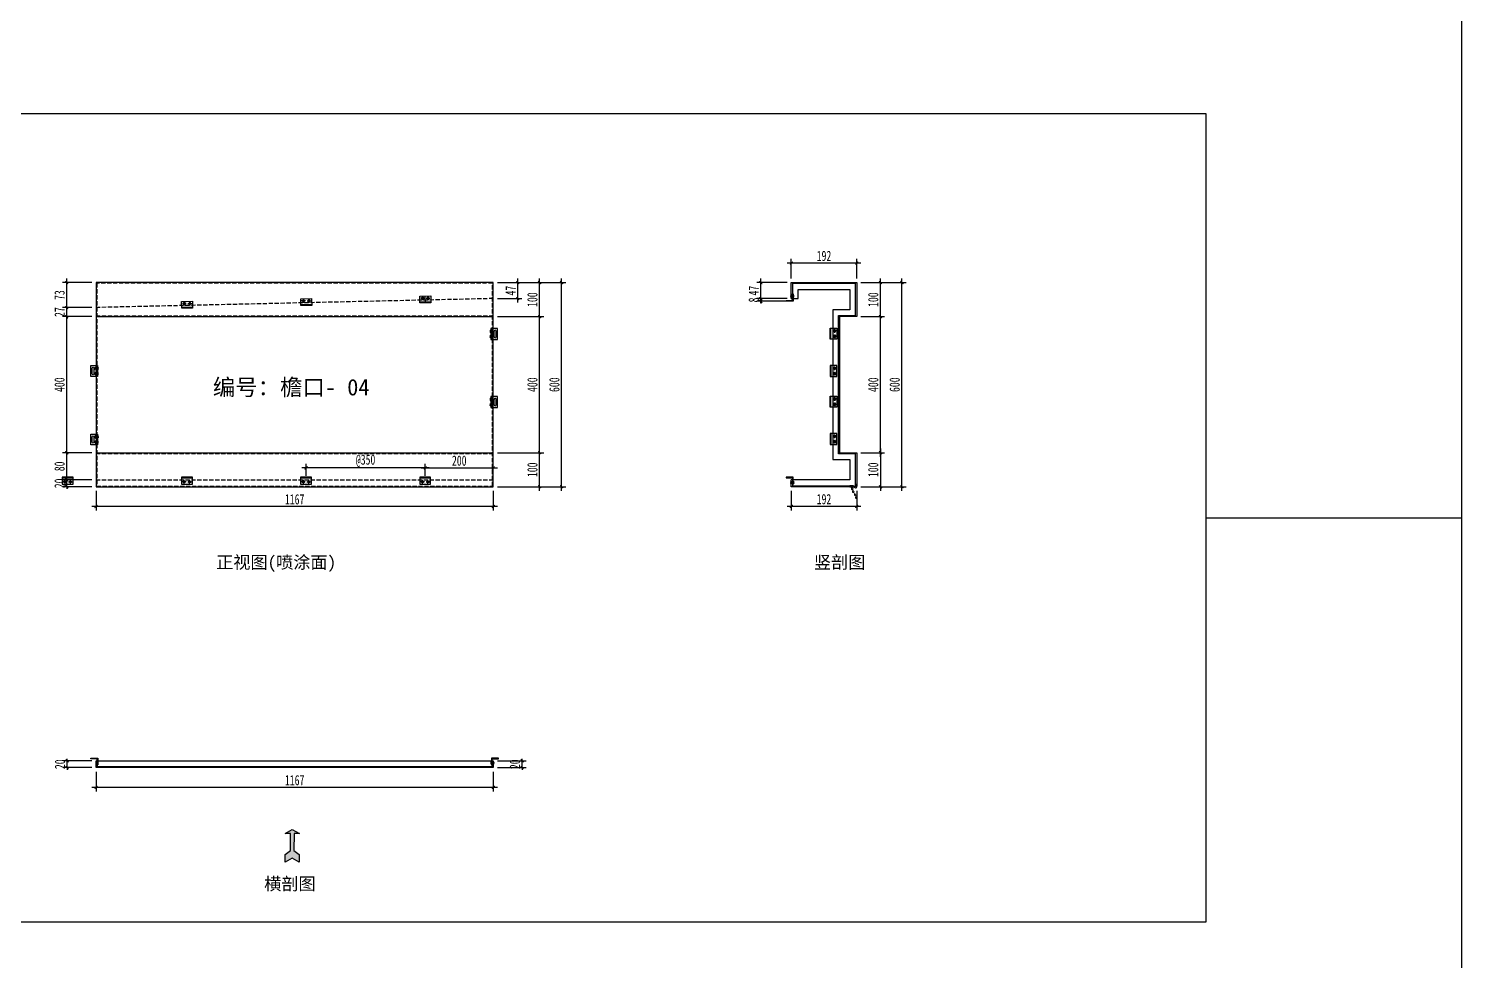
# Model space of a CAD drawing. Header units: millimetres. Extents: x 1519249 to 1604651, y -416196 to -347833.
# Drawn here: x 1592426 to 1596634, y -377449 to -374711 of the extents above; entities that cross this region are included whole.
import ezdxf

# ---------------------------------------------------------------- set-up
doc = ezdxf.new("R2010")
doc.units = ezdxf.units.MM
doc.header["$LTSCALE"] = 1000
doc.header["$MEASUREMENT"] = 0
for name, pattern in [('__DASH', [0.35, 0.25, -0.1]), ('CENTER', [2, 1.25, -0.25, 0.25, -0.25]), ('CENTERX2', [4, 2.5, -0.5, 0.5, -0.5]), ('DOTE', [2.42, 2, -0.2, 0.02, -0.2]), ('HIDDEN2', [0.1875, 0.125, -0.0625])]:
    doc.linetypes.add(name, pattern=pattern)
doc.layers.get('Defpoints').update_dxf_attribs({"color": 190})
for name, color, linetype in [('0-hatch', 8, 'Continuous'), ('0-铝合金投影', 112, 'Continuous'), ('4', 3, 'Continuous'), ('@@@@H @ 1', 2, 'Continuous'), ('BH-图层', 2, 'Continuous'), ('DIM_IDEN', 3, 'Continuous'), ('F-CASTFIX', 1, 'Continuous'), ('PJ', 4, 'Continuous'), ('PUB_DIM', 3, 'Continuous'), ('XC', 3, 'Continuous'), ('zx', 1, 'DOTE'), ('穿孔铝板', 161, 'Continuous')]:
    doc.layers.add(name, color=color, linetype=linetype)
doc.styles.add('黑体', font='simhei.ttf', dxfattribs={"width": 0.7})
doc.dimstyles.new('副本 BZ-6', dxfattribs={"dimscale": 12, "dimtxt": 2.5, "dimasz": 0.5, "dimexe": 1, "dimexo": 1, "dimgap": 0.5, "dimtad": 1, "dimdec": 0, "dimdsep": 46, "dimtxsty": '黑体', "dimblk": 'ARCHTICK', "dimcen": 3, "dimdle": 1, "dimclrd": 1, "dimclre": 1, "dimclrt": 2, "dimadec": 1, "dimazin": 0, "dimtfac": 1, "dimtdec": 0, "dimtix": 1, "dimtmove": 2, "dimatfit": 3, "dimldrblk": 'DOTSMALL', "dimfxl": 0, "dimtolj": 1, "dimtzin": 0, "dimarcsym": 0})

# ---------------------------------------------------------------- blocks, each defined once
blk = doc.blocks.new('_ArchTick')
at = {"color": 0, "linetype": 'ByBlock', "const_width": 0.5}
blk.add_lwpolyline([(-0.71, -0.71), (0.71, 0.71)], dxfattribs=at)
blk = doc.blocks.new('*D365')
at = {"color": 1, "lineweight": -2, "transparency": 16777216}
for p, q in [((1593802.7, -375957.1), (1593938.8, -375957.1)), ((1593926.8, -376069.1), (1593926.8, -375945.1)), ((1593802.7, -376057.1), (1593938.8, -376057.1))]:
    blk.add_line(p, q, dxfattribs=at)
at = {"layer": 'Defpoints', "color": 0, "transparency": 16777216}
for p in [(1593790.7, -375957.1), (1593926.8, -375957.1), (1593790.7, -376057.1)]:
    blk.add_point(p, dxfattribs=at)
at = {"color": 1, "lineweight": -2, "transparency": 16777216, "xscale": 6, "yscale": 6, "zscale": 6}
for p, rotation in [((1593926.8, -375957.1), 90), ((1593926.8, -376057.1), 270)]:
    blk.add_blockref('_ArchTick', p, dxfattribs=dict(at, rotation=rotation))
at = {"color": 2, "transparency": 16777216, "insert": (1593905.7, -376007.1), "char_height": 30, "attachment_point": 5, "rotation": 90, "style": '黑体'}
blk.add_mtext('\\A1;100', dxfattribs=at)
blk = doc.blocks.new('_DotSmall')
at = {"color": 0, "linetype": 'ByBlock', "const_width": 0.5}
blk.add_lwpolyline([(-0.0625, 0, 1), (0.0625, 0, 1)], format="xyb", close=True, dxfattribs=at)
blk = doc.blocks.new('*D366')
at = {"color": 1, "lineweight": -2, "transparency": 16777216}
for p, q in [((1593802.7, -375557.1), (1593938.8, -375557.1)), ((1593926.8, -375969.1), (1593926.8, -375545.1)), ((1593802.7, -375957.1), (1593938.8, -375957.1))]:
    blk.add_line(p, q, dxfattribs=at)
at = {"layer": 'Defpoints', "color": 0, "transparency": 16777216}
for p in [(1593790.7, -375557.1), (1593926.8, -375557.1), (1593790.7, -375957.1)]:
    blk.add_point(p, dxfattribs=at)
at = {"color": 1, "lineweight": -2, "transparency": 16777216, "xscale": 6, "yscale": 6, "zscale": 6}
for p, rotation in [((1593926.8, -375557.1), 90), ((1593926.8, -375957.1), 270)]:
    blk.add_blockref('_ArchTick', p, dxfattribs=dict(at, rotation=rotation))
at = {"color": 2, "transparency": 16777216, "insert": (1593905.7, -375757.1), "char_height": 30, "attachment_point": 5, "rotation": 90, "style": '黑体'}
blk.add_mtext('\\A1;400', dxfattribs=at)
blk = doc.blocks.new('*D367')
at = {"color": 1, "lineweight": -2, "transparency": 16777216}
for p, q in [((1593926.8, -375569.1), (1593926.8, -375445.1)), ((1593802.7, -375457.1), (1593938.8, -375457.1)), ((1593802.7, -375557.1), (1593938.8, -375557.1))]:
    blk.add_line(p, q, dxfattribs=at)
at = {"layer": 'Defpoints', "color": 0, "transparency": 16777216}
for p in [(1593790.7, -375457.1), (1593926.8, -375457.1), (1593790.7, -375557.1)]:
    blk.add_point(p, dxfattribs=at)
at = {"color": 1, "lineweight": -2, "transparency": 16777216, "xscale": 6, "yscale": 6, "zscale": 6}
for p, rotation in [((1593926.8, -375457.1), 90), ((1593926.8, -375557.1), 270)]:
    blk.add_blockref('_ArchTick', p, dxfattribs=dict(at, rotation=rotation))
at = {"color": 2, "transparency": 16777216, "insert": (1593905.7, -375507.1), "char_height": 30, "attachment_point": 5, "rotation": 90, "style": '黑体'}
blk.add_mtext('\\A1;100', dxfattribs=at)
blk = doc.blocks.new('*D368')
at = {"color": 1, "lineweight": -2, "transparency": 16777216}
for p, q in [((1593991.4, -376069.1), (1593991.4, -375445.1)), ((1593802.7, -375457.1), (1594003.4, -375457.1)), ((1593802.7, -376057.1), (1594003.4, -376057.1))]:
    blk.add_line(p, q, dxfattribs=at)
at = {"layer": 'Defpoints', "color": 0, "transparency": 16777216}
for p in [(1593790.7, -375457.1), (1593991.4, -375457.1), (1593790.7, -376057.1)]:
    blk.add_point(p, dxfattribs=at)
at = {"color": 1, "lineweight": -2, "transparency": 16777216, "xscale": 6, "yscale": 6, "zscale": 6}
for p, rotation in [((1593991.4, -375457.1), 90), ((1593991.4, -376057.1), 270)]:
    blk.add_blockref('_ArchTick', p, dxfattribs=dict(at, rotation=rotation))
at = {"color": 2, "transparency": 16777216, "insert": (1593970.3, -375757.1), "char_height": 30, "attachment_point": 5, "rotation": 90, "style": '黑体'}
blk.add_mtext('\\A1;600', dxfattribs=at)
blk = doc.blocks.new('*D369')
at = {"color": 1, "lineweight": -2, "transparency": 16777216}
for p, q in [((1592611.7, -376037.1), (1592525.7, -376037.1)), ((1592537.7, -376037.1), (1592537.7, -376031.1)), ((1592537.7, -376057.1), (1592537.7, -376037.1)), ((1592611.7, -376057.1), (1592525.7, -376057.1)), ((1592537.7, -376057.1), (1592537.7, -376063.1))]:
    blk.add_line(p, q, dxfattribs=at)
at = {"layer": 'Defpoints', "color": 0, "transparency": 16777216}
for p in [(1592537.7, -376037.1), (1592623.7, -376037.1), (1592623.7, -376057.1)]:
    blk.add_point(p, dxfattribs=at)
at = {"color": 1, "lineweight": -2, "transparency": 16777216, "xscale": 6, "yscale": 6, "zscale": 6}
for p, rotation in [((1592537.7, -376037.1), 270), ((1592537.7, -376057.1), 90)]:
    blk.add_blockref('_ArchTick', p, dxfattribs=dict(at, rotation=rotation))
at = {"color": 2, "transparency": 16777216, "insert": (1592516.6, -376047.1), "char_height": 30, "attachment_point": 5, "rotation": 90, "style": '黑体'}
blk.add_mtext('\\A1;20', dxfattribs=at)
blk = doc.blocks.new('*D370')
at = {"color": 1, "lineweight": -2, "transparency": 16777216}
for p, q in [((1592611.7, -375957.1), (1592525.7, -375957.1)), ((1592537.7, -376049.1), (1592537.7, -375945.1)), ((1592611.7, -376037.1), (1592525.7, -376037.1))]:
    blk.add_line(p, q, dxfattribs=at)
at = {"layer": 'Defpoints', "color": 0, "transparency": 16777216}
for p in [(1592537.7, -375957.1), (1592623.7, -375957.1), (1592623.7, -376037.1)]:
    blk.add_point(p, dxfattribs=at)
at = {"color": 1, "lineweight": -2, "transparency": 16777216, "xscale": 6, "yscale": 6, "zscale": 6}
for p, rotation in [((1592537.7, -375957.1), 90), ((1592537.7, -376037.1), 270)]:
    blk.add_blockref('_ArchTick', p, dxfattribs=dict(at, rotation=rotation))
at = {"color": 2, "transparency": 16777216, "insert": (1592516.6, -375997.1), "char_height": 30, "attachment_point": 5, "rotation": 90, "style": '黑体'}
blk.add_mtext('\\A1;80', dxfattribs=at)
blk = doc.blocks.new('*D371')
at = {"color": 1, "lineweight": -2, "transparency": 16777216}
for p, q in [((1592611.7, -375557.1), (1592525.7, -375557.1)), ((1592537.7, -375969.1), (1592537.7, -375545.1)), ((1592611.7, -375957.1), (1592525.7, -375957.1))]:
    blk.add_line(p, q, dxfattribs=at)
at = {"layer": 'Defpoints', "color": 0, "transparency": 16777216}
for p in [(1592537.7, -375557.1), (1592623.7, -375557.1), (1592623.7, -375957.1)]:
    blk.add_point(p, dxfattribs=at)
at = {"color": 1, "lineweight": -2, "transparency": 16777216, "xscale": 6, "yscale": 6, "zscale": 6}
for p, rotation in [((1592537.7, -375557.1), 90), ((1592537.7, -375957.1), 270)]:
    blk.add_blockref('_ArchTick', p, dxfattribs=dict(at, rotation=rotation))
at = {"color": 2, "transparency": 16777216, "insert": (1592516.6, -375757.1), "char_height": 30, "attachment_point": 5, "rotation": 90, "style": '黑体'}
blk.add_mtext('\\A1;400', dxfattribs=at)
blk = doc.blocks.new('*D372')
at = {"color": 1, "lineweight": -2, "transparency": 16777216}
for p, q in [((1592611.7, -375530.3), (1592525.7, -375530.3)), ((1592537.7, -375530.3), (1592537.7, -375524.3)), ((1592537.7, -375557.1), (1592537.7, -375530.3)), ((1592611.7, -375557.1), (1592525.7, -375557.1)), ((1592537.7, -375557.1), (1592537.7, -375563.1))]:
    blk.add_line(p, q, dxfattribs=at)
at = {"layer": 'Defpoints', "color": 0, "transparency": 16777216}
for p in [(1592537.7, -375530.3), (1592623.7, -375530.3), (1592623.7, -375557.1)]:
    blk.add_point(p, dxfattribs=at)
at = {"color": 1, "lineweight": -2, "transparency": 16777216, "xscale": 6, "yscale": 6, "zscale": 6}
for p, rotation in [((1592537.7, -375530.3), 270), ((1592537.7, -375557.1), 90)]:
    blk.add_blockref('_ArchTick', p, dxfattribs=dict(at, rotation=rotation))
at = {"color": 2, "transparency": 16777216, "insert": (1592516.7, -375543.7), "char_height": 30, "attachment_point": 5, "rotation": 90, "style": '黑体'}
blk.add_mtext('\\A1;27', dxfattribs=at)
blk = doc.blocks.new('*D373')
at = {"color": 1, "lineweight": -2, "transparency": 16777216}
for p, q in [((1592537.7, -375542.3), (1592537.7, -375445.1)), ((1592611.7, -375457.1), (1592525.7, -375457.1)), ((1592611.7, -375530.3), (1592525.7, -375530.3))]:
    blk.add_line(p, q, dxfattribs=at)
at = {"layer": 'Defpoints', "color": 0, "transparency": 16777216}
for p in [(1592537.7, -375457.1), (1592623.7, -375457.1), (1592623.7, -375530.3)]:
    blk.add_point(p, dxfattribs=at)
at = {"color": 1, "lineweight": -2, "transparency": 16777216, "xscale": 6, "yscale": 6, "zscale": 6}
for p, rotation in [((1592537.7, -375457.1), 90), ((1592537.7, -375530.3), 270)]:
    blk.add_blockref('_ArchTick', p, dxfattribs=dict(at, rotation=rotation))
at = {"color": 2, "transparency": 16777216, "insert": (1592516.7, -375493.7), "char_height": 30, "attachment_point": 5, "rotation": 90, "style": '黑体'}
blk.add_mtext('\\A1;73', dxfattribs=at)
blk = doc.blocks.new('gfrgrthgthyjyj')
at = {"color": 138, "linetype": 'Continuous'}
for p, q in [((4444220.2, 665049.9), (4444210.2, 665049.9)), ((4444210.2, 665049.4), (4444210.2, 665049.9)), ((4444212.8, 665049.9), (4444212.8, 665056.3)), ((4444215.2, 665058.1), (4444213.5, 665059)), ((4444216.5, 665047.8), (4444213.9, 665047.8)), ((4444215.2, 665058.1), (4444216.9, 665059)), ((4444217.6, 665049.9), (4444217.6, 665056.3)), ((4444220.2, 665049.4), (4444220.2, 665049.9))]:
    blk.add_line(p, q, dxfattribs=at)
at = {"color": 1, "linetype": 'CENTER', "ltscale": 2.357948}
blk.add_line((4444215.2, 665046.9), (4444215.2, 665059.6), dxfattribs=at)
at = {"color": 138, "linetype": 'Continuous'}
for centre, radius, start, end in [((4444215.2, 665055.9), 8.16, 232.4452, 260.5544), ((4444212.8, 665057.7), 1.44, 62.1377, 270.0028), ((4444215.2, 665055.9), 8.16, 279.4513, 307.5604), ((4444217.6, 665057.7), 1.44, 270.0028, 117.868)]:
    blk.add_arc(centre, radius, start, end, dxfattribs=at)
blk = doc.blocks.new('grgthyj')
at = {"layer": 'XC', "color": 165}
for p, q in [((-1090874.5, 362332.3), (-1090874.5, 362300.3)), ((-1090866.9, 362308.3), (-1090866.9, 362324.3)), ((-1090860.9, 362308.3), (-1090860.9, 362324.3))]:
    blk.add_line(p, q, dxfattribs=at)
blk.add_lwpolyline([(-1090876.9, 362332.3), (-1090876.9, 362300.3), (-1090856.9, 362300.3), (-1090856.9, 362332.3)], close=True, dxfattribs=at)
for centre, start, end in [((-1090863.9, 362324.3), 0, 180), ((-1090863.9, 362308.3), 180, 0)]:
    blk.add_arc(centre, 3, start, end, dxfattribs=at)
at = {"layer": 'DIM_IDEN', "color": 8, "yscale": 0.7812485824527613, "zscale": 0.7812485824527613, "rotation": 90}
for p, xscale in [((-571302.3, -3109712.8), 0.7812485824527613), ((-571302.3, 3834345.4), -0.7812485824527613)]:
    blk.add_blockref('gfrgrthgthyjyj', p, dxfattribs=dict(at, xscale=xscale))
blk = doc.blocks.new('A$Ce385b8f0')
at = {"layer": 'PJ', "color": 8}
for centre, radius in [((8, 13.6), 3.2), ((8, 13.6), 1.52), ((24, 13.6), 3.2), ((24, 13.6), 1.52)]:
    blk.add_circle(centre, radius, dxfattribs=at)
at = {"layer": 'XC', "color": 8}
for p, q in [((0, 2.4), (32, 2.4)), ((8, 2.4), (8, 0)), ((24, 2.4), (24, 0))]:
    blk.add_line(p, q, dxfattribs=at)
blk.add_lwpolyline([(0, 0), (32, 0), (32, 20), (0, 20)], close=True, dxfattribs=at)
at = {"layer": 'zx', "color": 8, "linetype": 'CENTERX2', "ltscale": 0.05}
for p, q in [((13.6, 13.6), (2.4, 13.6)), ((8, 19.2), (8, 8)), ((18.4, 13.6), (29.6, 13.6)), ((24, 19.2), (24, 8))]:
    blk.add_line(p, q, dxfattribs=at)
blk = doc.blocks.new('*D374')
at = {"color": 1, "lineweight": -2, "transparency": 16777216}
for p, q in [((1593578.7, -376001.6), (1593802.7, -376001.6)), ((1593590.7, -376025.1), (1593590.7, -375989.6)), ((1593790.7, -376025.1), (1593790.7, -375989.6))]:
    blk.add_line(p, q, dxfattribs=at)
at = {"layer": 'Defpoints', "color": 0, "transparency": 16777216}
for p in [(1593790.7, -376001.6), (1593590.7, -376037.1), (1593790.7, -376037.1)]:
    blk.add_point(p, dxfattribs=at)
at = {"color": 1, "lineweight": -2, "transparency": 16777216, "xscale": 6, "yscale": 6, "zscale": 6, "rotation": 180}
blk.add_blockref('_ArchTick', (1593590.7, -376001.6), dxfattribs=at)
at = {"color": 1, "lineweight": -2, "transparency": 16777216, "xscale": 6, "yscale": 6, "zscale": 6}
blk.add_blockref('_ArchTick', (1593790.7, -376001.6), dxfattribs=at)
at = {"color": 2, "transparency": 16777216, "insert": (1593690.7, -375980.4), "char_height": 30, "attachment_point": 5, "style": '黑体'}
blk.add_mtext('\\A1;200', dxfattribs=at)
blk = doc.blocks.new('*D375')
at = {"color": 1, "lineweight": -2, "transparency": 16777216}
for p, q in [((1593602.7, -376001.6), (1593228.7, -376001.6)), ((1593240.7, -376025.1), (1593240.7, -375989.6)), ((1593590.7, -376025.1), (1593590.7, -375989.6))]:
    blk.add_line(p, q, dxfattribs=at)
at = {"layer": 'Defpoints', "color": 0, "transparency": 16777216}
for p in [(1593240.7, -376001.6), (1593240.7, -376037.1), (1593590.7, -376037.1)]:
    blk.add_point(p, dxfattribs=at)
at = {"color": 1, "lineweight": -2, "transparency": 16777216, "xscale": 6, "yscale": 6, "zscale": 6, "rotation": 180}
blk.add_blockref('_ArchTick', (1593240.7, -376001.6), dxfattribs=at)
at = {"color": 1, "lineweight": -2, "transparency": 16777216, "xscale": 6, "yscale": 6, "zscale": 6}
blk.add_blockref('_ArchTick', (1593590.7, -376001.6), dxfattribs=at)
at = {"color": 2, "transparency": 16777216, "insert": (1593415.7, -375980.4), "char_height": 30, "attachment_point": 5, "style": '黑体'}
blk.add_mtext('\\A1;@350', dxfattribs=at)
blk = doc.blocks.new('*D376')
at = {"color": 1, "lineweight": -2, "transparency": 16777216}
for p, q in [((1592611.7, -376862.5), (1592527, -376862.5)), ((1592611.7, -376882.5), (1592527, -376882.5)), ((1592539, -376862.5), (1592539, -376856.5)), ((1592539, -376882.5), (1592539, -376862.5)), ((1592539, -376882.5), (1592539, -376888.5))]:
    blk.add_line(p, q, dxfattribs=at)
at = {"layer": 'Defpoints', "color": 0, "transparency": 16777216}
for p in [(1592539, -376862.5), (1592623.7, -376862.5), (1592623.7, -376882.5)]:
    blk.add_point(p, dxfattribs=at)
at = {"color": 1, "lineweight": -2, "transparency": 16777216, "xscale": 6, "yscale": 6, "zscale": 6}
for p, rotation in [((1592539, -376862.5), 270), ((1592539, -376882.5), 90)]:
    blk.add_blockref('_ArchTick', p, dxfattribs=dict(at, rotation=rotation))
at = {"color": 2, "transparency": 16777216, "insert": (1592517.8, -376872.5), "char_height": 30, "attachment_point": 5, "rotation": 90, "style": '黑体'}
blk.add_mtext('\\A1;20', dxfattribs=at)
blk = doc.blocks.new('*U173')
h = blk.add_hatch(color=5)
h.set_gradient(color1=(0, 0, 255), rotation=180, one_color=1, tint=1)
h.paths.add_polyline_path([(0, 0), (0.144338, -0.25), (0.144338, -0.0625), (0.730662, -0.0625), (0.875, -0.25), (1.144338, -0.25), (1, 0), (1.144338, 0.25), (0.875, 0.25), (0.730662, 0.0625), (0.144338, 0.0625), (0.144338, 0.25)])
at = {"color": 0, "linetype": 'Continuous'}
blk.add_lwpolyline([(0, 0), (0.144338, -0.25), (0.144338, -0.0625), (0.730662, -0.0625), (0.875, -0.25), (1.144338, -0.25), (1, 0), (1.144338, 0.25), (0.875, 0.25), (0.730662, 0.0625), (0.144338, 0.0625), (0.144338, 0.25)], close=True, dxfattribs=at)
blk = doc.blocks.new('*D377')
at = {"color": 1, "lineweight": -2, "transparency": 16777216}
for p, q in [((1593802.7, -376862.5), (1593887.4, -376862.5)), ((1593802.7, -376882.5), (1593887.4, -376882.5)), ((1593875.4, -376862.5), (1593875.4, -376856.5)), ((1593875.4, -376882.5), (1593875.4, -376862.5)), ((1593875.4, -376882.5), (1593875.4, -376888.5))]:
    blk.add_line(p, q, dxfattribs=at)
at = {"layer": 'Defpoints', "color": 0, "transparency": 16777216}
for p in [(1593790.7, -376862.5), (1593790.7, -376882.5), (1593875.4, -376862.5)]:
    blk.add_point(p, dxfattribs=at)
at = {"color": 1, "lineweight": -2, "transparency": 16777216, "xscale": 6, "yscale": 6, "zscale": 6}
for p, rotation in [((1593875.4, -376862.5), 270), ((1593875.4, -376882.5), 90)]:
    blk.add_blockref('_ArchTick', p, dxfattribs=dict(at, rotation=rotation))
at = {"color": 2, "transparency": 16777216, "insert": (1593854.2, -376872.5), "char_height": 30, "attachment_point": 5, "rotation": 90, "style": '黑体'}
blk.add_mtext('\\A1;20', dxfattribs=at)
blk = doc.blocks.new('grtgthyjyj')
at = {"layer": 'PJ'}
for radius in [4, 1.9]:
    blk.add_circle((4476642.9, 621901.9), radius, dxfattribs=at)
at = {"layer": 'zx', "linetype": 'CENTERX2', "ltscale": 0.05}
for p, q in [((4476635.9, 621901.9), (4476649.9, 621901.9)), ((4476642.9, 621908.9), (4476642.9, 621894.9))]:
    blk.add_line(p, q, dxfattribs=at)
blk = doc.blocks.new('grgthtyhjyjyuk')
at = {"layer": 'XC', "color": 165}
for p, q in [((4476656.9, 621931.9), (4476656.9, 621891.9)), ((4476656.9, 621921.9), (4476659.9, 621921.9)), ((4476656.9, 621901.9), (4476659.9, 621901.9))]:
    blk.add_line(p, q, dxfattribs=at)
blk.add_lwpolyline([(4476659.9, 621931.9), (4476659.9, 621891.9), (4476634.9, 621891.9), (4476634.9, 621931.9)], close=True, dxfattribs=at)
at = {"layer": 'DIM_IDEN', "color": 8, "xscale": -1, "rotation": 180}
blk.add_blockref('grtgthyjyj', (0, 1243823.8), dxfattribs=at)
at = {"layer": 'DIM_IDEN', "color": 8}
blk.add_blockref('grtgthyjyj', (0, 0), dxfattribs=at)
blk = doc.blocks.new('A$C06B245D9')
at = {"layer": '0-hatch', "elevation": 0}
for points in [[(2.8, -8, -1.371442), (-1.3, -6.8, 0.239017), (-2.3, -1.2, -0.322335), (2.8, -8.1)], [(7.6, -20.6, -1.371442), (3.5, -19.4, 0.239017), (2.5, -13.8, -0.322335), (7.6, -20.7)]]:
    blk.add_lwpolyline(points, format="xyb", dxfattribs=at)
blk = doc.blocks.new('*D359')
at = {"color": 1, "lineweight": -2, "transparency": 16777216}
for p, q in [((1594870.2, -375557.1), (1594940.1, -375557.1)), ((1594928.1, -375969.1), (1594928.1, -375545.1)), ((1594870.2, -375957.1), (1594940.1, -375957.1))]:
    blk.add_line(p, q, dxfattribs=at)
at = {"layer": 'Defpoints', "color": 0, "transparency": 16777216}
for p in [(1594858.2, -375557.1), (1594928.1, -375557.1), (1594858.2, -375957.1)]:
    blk.add_point(p, dxfattribs=at)
at = {"color": 1, "lineweight": -2, "transparency": 16777216, "xscale": 6, "yscale": 6, "zscale": 6}
for p, rotation in [((1594928.1, -375557.1), 90), ((1594928.1, -375957.1), 270)]:
    blk.add_blockref('_ArchTick', p, dxfattribs=dict(at, rotation=rotation))
at = {"color": 2, "transparency": 16777216, "insert": (1594906.9, -375757.1), "char_height": 30, "attachment_point": 5, "rotation": 90, "style": '黑体'}
blk.add_mtext('\\A1;400', dxfattribs=at)
blk = doc.blocks.new('*D360')
at = {"color": 1, "lineweight": -2, "transparency": 16777216}
for p, q in [((1594928.1, -375569.1), (1594928.1, -375445.1)), ((1594870.2, -375457.1), (1594940.1, -375457.1)), ((1594870.2, -375557.1), (1594940.1, -375557.1))]:
    blk.add_line(p, q, dxfattribs=at)
at = {"layer": 'Defpoints', "color": 0, "transparency": 16777216}
for p in [(1594858.2, -375457.1), (1594928.1, -375457.1), (1594858.2, -375557.1)]:
    blk.add_point(p, dxfattribs=at)
at = {"color": 1, "lineweight": -2, "transparency": 16777216, "xscale": 6, "yscale": 6, "zscale": 6}
for p, rotation in [((1594928.1, -375457.1), 90), ((1594928.1, -375557.1), 270)]:
    blk.add_blockref('_ArchTick', p, dxfattribs=dict(at, rotation=rotation))
at = {"color": 2, "transparency": 16777216, "insert": (1594906.9, -375507.1), "char_height": 30, "attachment_point": 5, "rotation": 90, "style": '黑体'}
blk.add_mtext('\\A1;100', dxfattribs=at)
blk = doc.blocks.new('*D361')
at = {"color": 1, "lineweight": -2, "transparency": 16777216}
for p, q in [((1594870.2, -375399.7), (1594654.2, -375399.7)), ((1594666.2, -375445.1), (1594666.2, -375387.7)), ((1594858.2, -375445.1), (1594858.2, -375387.7))]:
    blk.add_line(p, q, dxfattribs=at)
at = {"layer": 'Defpoints', "color": 0, "transparency": 16777216}
for p in [(1594666.2, -375399.7), (1594666.2, -375457.1), (1594858.2, -375457.1)]:
    blk.add_point(p, dxfattribs=at)
at = {"color": 1, "lineweight": -2, "transparency": 16777216, "xscale": 6, "yscale": 6, "zscale": 6, "rotation": 180}
blk.add_blockref('_ArchTick', (1594666.2, -375399.7), dxfattribs=at)
at = {"color": 1, "lineweight": -2, "transparency": 16777216, "xscale": 6, "yscale": 6, "zscale": 6}
blk.add_blockref('_ArchTick', (1594858.2, -375399.7), dxfattribs=at)
at = {"color": 2, "transparency": 16777216, "insert": (1594762.2, -375378.7), "char_height": 30, "attachment_point": 5, "style": '黑体'}
blk.add_mtext('\\A1;192', dxfattribs=at)
blk = doc.blocks.new('*D362')
at = {"color": 1, "lineweight": -2, "transparency": 16777216}
for p, q in [((1594870.2, -375957.1), (1594940.1, -375957.1)), ((1594928.1, -375945.1), (1594928.1, -376069.1)), ((1594870.2, -376057.1), (1594940.1, -376057.1))]:
    blk.add_line(p, q, dxfattribs=at)
at = {"layer": 'Defpoints', "color": 0, "transparency": 16777216}
for p in [(1594858.2, -375957.1), (1594858.2, -376057.1), (1594928.1, -376057.1)]:
    blk.add_point(p, dxfattribs=at)
at = {"color": 1, "lineweight": -2, "transparency": 16777216, "xscale": 6, "yscale": 6, "zscale": 6}
for p, rotation in [((1594928.1, -375957.1), 90), ((1594928.1, -376057.1), 270)]:
    blk.add_blockref('_ArchTick', p, dxfattribs=dict(at, rotation=rotation))
at = {"color": 2, "transparency": 16777216, "insert": (1594906.9, -376007.1), "char_height": 30, "attachment_point": 5, "rotation": 90, "style": '黑体'}
blk.add_mtext('\\A1;100', dxfattribs=at)
blk = doc.blocks.new('*D363')
at = {"color": 1, "lineweight": -2, "transparency": 16777216}
for p, q in [((1594666.2, -376069.1), (1594666.2, -376126.6)), ((1594858.2, -376069.1), (1594858.2, -376126.6)), ((1594870.2, -376114.6), (1594654.2, -376114.6))]:
    blk.add_line(p, q, dxfattribs=at)
at = {"layer": 'Defpoints', "color": 0, "transparency": 16777216}
for p in [(1594666.2, -376057.1), (1594858.2, -376057.1), (1594666.2, -376114.6)]:
    blk.add_point(p, dxfattribs=at)
at = {"color": 1, "lineweight": -2, "transparency": 16777216, "xscale": 6, "yscale": 6, "zscale": 6, "rotation": 180}
blk.add_blockref('_ArchTick', (1594666.2, -376114.6), dxfattribs=at)
at = {"color": 1, "lineweight": -2, "transparency": 16777216, "xscale": 6, "yscale": 6, "zscale": 6}
blk.add_blockref('_ArchTick', (1594858.2, -376114.6), dxfattribs=at)
at = {"color": 2, "transparency": 16777216, "insert": (1594762.2, -376093.6), "char_height": 30, "attachment_point": 5, "style": '黑体'}
blk.add_mtext('\\A1;192', dxfattribs=at)
blk = doc.blocks.new('*D364')
at = {"color": 1, "lineweight": -2, "transparency": 16777216}
for p, q in [((1594991.1, -376069.1), (1594991.1, -375445.1)), ((1594870.2, -375457.1), (1595003.1, -375457.1)), ((1594870.2, -376057.1), (1595003.1, -376057.1))]:
    blk.add_line(p, q, dxfattribs=at)
at = {"layer": 'Defpoints', "color": 0, "transparency": 16777216}
for p in [(1594858.2, -375457.1), (1594991.1, -375457.1), (1594858.2, -376057.1)]:
    blk.add_point(p, dxfattribs=at)
at = {"color": 1, "lineweight": -2, "transparency": 16777216, "xscale": 6, "yscale": 6, "zscale": 6}
for p, rotation in [((1594991.1, -375457.1), 90), ((1594991.1, -376057.1), 270)]:
    blk.add_blockref('_ArchTick', p, dxfattribs=dict(at, rotation=rotation))
at = {"color": 2, "transparency": 16777216, "insert": (1594969.9, -375757.1), "char_height": 30, "attachment_point": 5, "rotation": 90, "style": '黑体'}
blk.add_mtext('\\A1;600', dxfattribs=at)
blk = doc.blocks.new('*D378')
at = {"color": 1, "lineweight": -2, "transparency": 16777216}
for p, q in [((1593862.6, -375516), (1593862.6, -375445.1)), ((1593802.7, -375457.1), (1593874.6, -375457.1)), ((1593802.7, -375504), (1593874.6, -375504))]:
    blk.add_line(p, q, dxfattribs=at)
at = {"layer": 'Defpoints', "color": 0, "transparency": 16777216}
for p in [(1593790.7, -375457.1), (1593862.6, -375457.1), (1593790.7, -375504)]:
    blk.add_point(p, dxfattribs=at)
at = {"color": 1, "lineweight": -2, "transparency": 16777216, "xscale": 6, "yscale": 6, "zscale": 6}
for p, rotation in [((1593862.6, -375457.1), 90), ((1593862.6, -375504), 270)]:
    blk.add_blockref('_ArchTick', p, dxfattribs=dict(at, rotation=rotation))
at = {"color": 2, "transparency": 16777216, "insert": (1593841.6, -375480.6), "char_height": 30, "attachment_point": 5, "rotation": 90, "style": '黑体'}
blk.add_mtext('\\A1;47', dxfattribs=at)
blk = doc.blocks.new('*D349')
at = {"color": 1, "lineweight": -2, "transparency": 16777216}
for p, q in [((1594576.7, -375516.1), (1594576.7, -375445.1)), ((1594654.2, -375457.1), (1594564.7, -375457.1)), ((1594654.2, -375504.1), (1594564.7, -375504.1))]:
    blk.add_line(p, q, dxfattribs=at)
at = {"layer": 'Defpoints', "color": 0, "transparency": 16777216}
for p in [(1594576.7, -375457.1), (1594666.2, -375457.1), (1594666.2, -375504.1)]:
    blk.add_point(p, dxfattribs=at)
at = {"color": 1, "lineweight": -2, "transparency": 16777216, "xscale": 6, "yscale": 6, "zscale": 6}
for p, rotation in [((1594576.7, -375457.1), 90), ((1594576.7, -375504.1), 270)]:
    blk.add_blockref('_ArchTick', p, dxfattribs=dict(at, rotation=rotation))
at = {"color": 2, "transparency": 16777216, "insert": (1594555.7, -375480.6), "char_height": 30, "attachment_point": 5, "rotation": 90, "style": '黑体'}
blk.add_mtext('\\A1;47', dxfattribs=at)
blk = doc.blocks.new('*D350')
at = {"color": 1, "lineweight": -2, "transparency": 16777216}
for p, q in [((1594576.7, -375504.1), (1594576.7, -375498.1)), ((1594654.2, -375504.1), (1594564.7, -375504.1)), ((1594654.2, -375512.1), (1594564.7, -375512.1)), ((1594576.7, -375504.1), (1594576.7, -375512.1)), ((1594576.7, -375512.1), (1594576.7, -375518.1))]:
    blk.add_line(p, q, dxfattribs=at)
at = {"layer": 'Defpoints', "color": 0, "transparency": 16777216}
for p in [(1594576.7, -375512.1), (1594666.2, -375504.1), (1594666.2, -375512.1)]:
    blk.add_point(p, dxfattribs=at)
at = {"color": 1, "lineweight": -2, "transparency": 16777216, "xscale": 6, "yscale": 6, "zscale": 6}
for p, rotation in [((1594576.7, -375504.1), 270), ((1594576.7, -375512.1), 90)]:
    blk.add_blockref('_ArchTick', p, dxfattribs=dict(at, rotation=rotation))
at = {"color": 2, "transparency": 16777216, "insert": (1594555.7, -375508.1), "char_height": 30, "attachment_point": 5, "rotation": 90, "style": '黑体'}
blk.add_mtext('\\A1;8', dxfattribs=at)
blk = doc.blocks.new('*D431')
at = {"color": 1, "lineweight": -2, "transparency": 16777216}
for p, q in [((1592623.7, -376894.5), (1592623.7, -376952.5)), ((1593790.7, -376894.5), (1593790.7, -376952.5)), ((1593802.7, -376940.5), (1592611.7, -376940.5))]:
    blk.add_line(p, q, dxfattribs=at)
at = {"layer": 'Defpoints', "color": 0, "transparency": 16777216}
for p in [(1592623.7, -376882.5), (1593790.7, -376882.5), (1592623.7, -376940.5)]:
    blk.add_point(p, dxfattribs=at)
at = {"color": 1, "lineweight": -2, "transparency": 16777216, "xscale": 6, "yscale": 6, "zscale": 6, "rotation": 180}
blk.add_blockref('_ArchTick', (1592623.7, -376940.5), dxfattribs=at)
at = {"color": 1, "lineweight": -2, "transparency": 16777216, "xscale": 6, "yscale": 6, "zscale": 6}
blk.add_blockref('_ArchTick', (1593790.7, -376940.5), dxfattribs=at)
at = {"color": 2, "transparency": 16777216, "insert": (1593207.2, -376919.5), "char_height": 30, "attachment_point": 5, "style": '黑体'}
blk.add_mtext('\\A1;1167', dxfattribs=at)
blk = doc.blocks.new('*D432')
at = {"color": 1, "lineweight": -2, "transparency": 16777216}
for p, q in [((1592623.7, -376069.1), (1592623.7, -376127.1)), ((1593790.7, -376069.1), (1593790.7, -376127.1)), ((1593802.7, -376115.1), (1592611.7, -376115.1))]:
    blk.add_line(p, q, dxfattribs=at)
at = {"layer": 'Defpoints', "color": 0, "transparency": 16777216}
for p in [(1592623.7, -376057.1), (1593790.7, -376057.1), (1592623.7, -376115.1)]:
    blk.add_point(p, dxfattribs=at)
at = {"color": 1, "lineweight": -2, "transparency": 16777216, "xscale": 6, "yscale": 6, "zscale": 6, "rotation": 180}
blk.add_blockref('_ArchTick', (1592623.7, -376115.1), dxfattribs=at)
at = {"color": 1, "lineweight": -2, "transparency": 16777216, "xscale": 6, "yscale": 6, "zscale": 6}
blk.add_blockref('_ArchTick', (1593790.7, -376115.1), dxfattribs=at)
at = {"color": 2, "transparency": 16777216, "insert": (1593207.2, -376094.1), "char_height": 30, "attachment_point": 5, "style": '黑体'}
blk.add_mtext('\\A1;1167', dxfattribs=at)

msp = doc.modelspace()

# ---------------------------------------------------------------- linework, layer by layer
at = {"color": 3}
for p, q in [((1592623.7, -375557.1), (1593790.7, -375557.1)), ((1592623.7, -375957.1), (1593790.7, -375957.1))]:
    msp.add_line(p, q, dxfattribs=at)
at = {"color": 6}
for points in [[(1595884.4, -371904.2), (1596634.5, -371904.2), (1596634.5, -381512.6), (1595884.4, -381512.6)], [(1595884.4, -376148.5), (1596634.5, -376148.5)]]:
    msp.add_lwpolyline(points, dxfattribs=at)
at = {"color": 2}
msp.add_lwpolyline([(1595884.4, -374961.5), (1590654.6, -374961.5), (1590654.6, -377335.4), (1595884.4, -377335.4)], close=True, dxfattribs=at)
at = {"color": 3}
msp.add_lwpolyline([(1592623.7, -376057.1), (1593790.7, -376057.1), (1593790.7, -375457.1), (1592623.7, -375457.1)], close=True, dxfattribs=at)
msp.add_lwpolyline([(1593591.4, -375516.5), (1593590.9, -375496.5)])
for points in [[(1592623.7, -376862.5), (1592626.7, -376862.5), (1592626.7, -376879.5), (1593787.7, -376879.5), (1593787.7, -376862.5), (1593790.7, -376862.5), (1593790.7, -376882.5), (1592623.7, -376882.5), (1592623.7, -376862.5)], [(1592626.7, -376862.5), (1593787.7, -376862.5)]]:
    msp.add_lwpolyline(points, dxfattribs=at)
at = {"layer": '0-hatch', "linetype": 'HIDDEN2', "ltscale": 4}
for p, q in [((1594837.7, -376054.1, -2.2), (1594847.7, -376054.1, -2.2)), ((1594837.7, -376055.1), (1594847.7, -376055.1)), ((1594837.7, -376055.7), (1594847.7, -376055.7)), ((1594837.7, -376056.4), (1594847.7, -376056.4))]:
    msp.add_line(p, q, dxfattribs=at)
msp.add_lwpolyline([(1594847.7, -376054.1), (1594837.7, -376054.1), (1594837.7, -376057.1), (1594847.7, -376057.1)], close=True, dxfattribs=at)
at = {"layer": '4', "elevation": -2.2}
msp.add_lwpolyline([(1594855.2, -376048.2), (1594855.2, -376057.1), (1594847.7, -376054.1)], dxfattribs=at)
at = {"layer": '4'}
msp.add_lwpolyline([(1594848.2, -376057.1), (1594855.2, -376060.1, 0.414214), (1594858.2, -376057.1), (1594858.2, -376048.2)], format="xyb", dxfattribs=at)
at = {"layer": 'F-CASTFIX', "color": 3}
for points in [[(1594855.2, -376054.1), (1594855.2, -375960.1), (1594805.2, -375960.1), (1594805.2, -375554.1), (1594855.2, -375554.1), (1594855.2, -375460.1), (1594669.2, -375460.1), (1594669.2, -375504.1), (1594666.2, -375504.1), (1594666.2, -375457.1), (1594858.2, -375457.1), (1594858.2, -375557.1), (1594808.2, -375557.1), (1594808.2, -375957.1), (1594858.2, -375957.1), (1594858.2, -376055.4)], [(1594666.2, -375504.1), (1594686.2, -375504.1), (1594686.2, -375477.1), (1594838.2, -375477.1), (1594838.2, -375537.1), (1594788.2, -375537.1), (1594788.2, -375977.1), (1594838.2, -375977.1), (1594838.2, -376037.1), (1594666.2, -376037.1)], [(1594848.2, -376057.1), (1594666.2, -376057.1), (1594666.2, -376037.1)], [(1594669.2, -376037.1), (1594669.2, -376054.1), (1594847.7, -376054.1)]]:
    msp.add_lwpolyline(points, dxfattribs=at)
at = {"layer": 'PUB_DIM', "color": 114, "linetype": '__DASH', "ltscale": 0.05, "true_color": 0x139b48}
for p, q in [((1593790.7, -375504), (1592623.7, -375530.3)), ((1592623.7, -376037.1), (1593790.7, -376037.1))]:
    msp.add_line(p, q, dxfattribs=at)
at = {"layer": 'PUB_DIM', "color": 59, "linetype": '__DASH', "ltscale": 0.05}
for p, q in [((1592623.7, -375555.1), (1593790.7, -375555.1)), ((1592623.7, -375959.1), (1593790.7, -375959.1))]:
    msp.add_line(p, q, dxfattribs=at)
msp.add_lwpolyline([(1592625.7, -376055.1), (1593788.7, -376055.1), (1593788.7, -375459.1), (1592625.7, -375459.1)], close=True, dxfattribs=at)
at = {"layer": '穿孔铝板', "lineweight": 25}
for points in [[(1594671.2, -375490.1), (1594671.2, -375512.1), (1594651.2, -375512.1), (1594651.2, -375510.1), (1594669.2, -375510.1), (1594669.2, -375490.1)], [(1594671.2, -376051.1), (1594671.2, -376029.1), (1594651.2, -376029.1), (1594651.2, -376031.1), (1594669.2, -376031.1), (1594669.2, -376051.1)], [(1592608.7, -376854.5), (1592628.7, -376854.5), (1592628.7, -376874.5), (1592626.7, -376874.5), (1592626.7, -376856.5), (1592608.7, -376856.5)], [(1593805.7, -376854.5), (1593785.7, -376854.5), (1593785.7, -376874.5), (1593787.7, -376874.5), (1593787.7, -376856.5), (1593805.7, -376856.5)]]:
    msp.add_lwpolyline(points, close=True, dxfattribs=at)

# ---------------------------------------------------------------- block references
at = {"color": 3, "xscale": -1}
for p, rotation in [((1593607.4, -375516.1), 1.29191385170965), ((1592907.5, -375531.9), 1.29191385170965), ((1593257.5, -375524), 1.29191385170965), ((1594780.2, -375622.9), 270), ((1594780.2, -375822.9), 270)]:
    msp.add_blockref('A$Ce385b8f0', p, dxfattribs=dict(at, rotation=rotation))
at = {"color": 2}
for p in [(2684660.1, -737924.5), (2684660.1, -738124.5)]:
    msp.add_blockref('grgthyj', p, dxfattribs=at)
at = {"color": 2, "xscale": -1}
for p in [(501751.1, -738033.1), (501751.1, -738234.4)]:
    msp.add_blockref('grgthyj', p, dxfattribs=at)
at = {"color": 3, "rotation": 180}
for p in [(1592556.7, -376029.1), (1592906.7, -376029.1), (1593256.7, -376029.1), (1593606.7, -376029.1)]:
    msp.add_blockref('A$Ce385b8f0', p, dxfattribs=at)
at = {"layer": '0-铝合金投影', "xscale": 0.6666666666666666, "yscale": 0.6666666666666666, "zscale": 0.6666666666666666}
for p in [(1594844.8, -376058.8), (1594853.3, -376076.1, -2.2)]:
    msp.add_blockref('A$C06B245D9', p, dxfattribs=at)
at = {"layer": '@@@@H @ 1', "xscale": -83.8660738650834, "yscale": 83.8660738650834, "zscale": 83.8660738650834, "rotation": 89.89756948127018}
msp.add_blockref('*U173', (1593200.1, -377064.3), dxfattribs=at)
at = {"layer": 'DIM_IDEN', "color": 8, "yscale": 0.7812485824527613, "zscale": 0.7812485824527613}
for p, xscale, rotation in [((1075096.9, 3096540.3), 0.7812485824527613, 270), ((1075096.9, -3848081.6), -0.7812485824527613, 270), ((2113360, -3848905.5), 0.7812485824527613, 90.00000000000001)]:
    msp.add_blockref('gfrgrthgthyjyj', p, dxfattribs=dict(at, xscale=xscale, rotation=rotation))
at = {"layer": 'DIM_IDEN', "color": 8, "xscale": -0.7999999999999999, "yscale": 0.7999999999999999, "zscale": 0.7999999999999999}
for p in [(5176108.1, -873246.3), (5176108.1, -873446.3)]:
    msp.add_blockref('grgthtyhjyjyuk', p, dxfattribs=at)

# ---------------------------------------------------------------- texts
at = {"layer": 'BH-图层', "color": 6, "style": '黑体'}
for s, p in [('正视图(喷涂面)', (1592976.8, -376297.4)), ('竖剖图', (1594732.6, -376297.4)), ('横剖图', (1593117.8, -377242.3))]:
    msp.add_text(s, height=36.9, dxfattribs=at).set_placement(p)
at = {"layer": 'DIM_IDEN', "color": 1, "style": '黑体'}
msp.add_text('编号：檐口- 04', height=48.25, dxfattribs=at).set_placement((1592966.9, -375788.6))

# ---------------------------------------------------------------- dimensions: what is measured, and where the dimension line sits
for p1, p2, distance, picture, middle in [((1594858.2, -375457.1), (1594666.2, -375457.1), -57.4, '*D361', (1594762.2, -375378.7)), ((1593790.7, -376057.1), (1593790.7, -375457.1), -200.8, '*D368', (1593970.3, -375757.1)), ((1593790.7, -375504), (1593790.7, -375457.1), -71.9, '*D378', (1593841.6, -375480.6)), ((1594666.2, -375504.1), (1594666.2, -375457.1), 89.4, '*D349', (1594555.7, -375480.6)), ((1594858.2, -376057.1), (1594858.2, -375457.1), -133, '*D364', (1594969.9, -375757.1)), ((1594666.2, -375504.1), (1594666.2, -375512.1), -89.4, '*D350', (1594555.7, -375508.1)), ((1594858.2, -375957.1), (1594858.2, -375557.1), -69.9, '*D359', (1594906.9, -375757.1)), ((1593590.7, -376037.1), (1593790.7, -376037.1), 35.5, '*D374', (1593690.7, -375980.4)), ((1593790.7, -376057.1), (1593790.7, -375957.1), -136.2, '*D365', (1593905.7, -376007.1)), ((1592623.7, -376057.1), (1592623.7, -376037.1), 85.9, '*D369', (1592516.6, -376047.1)), ((1594858.2, -376057.1), (1594666.2, -376057.1), 57.4, '*D363', (1594762.2, -376093.6)), ((1592623.7, -376882.5), (1592623.7, -376862.5), 84.7, '*D376', (1592517.8, -376872.5)), ((1593790.7, -376882.5), (1593790.7, -376862.5), -84.7, '*D377', (1593854.2, -376872.5))]:
    dim = msp.add_aligned_dim(p1=p1, p2=p2, distance=distance, dimstyle='副本 BZ-6')
    dim.commit()
    dim.dimension.update_dxf_attribs({"geometry": picture, "text_midpoint": middle})
for base, p1, p2, angle, picture, middle in [((1592537.7, -375457.1), (1592623.7, -375530.3), (1592623.7, -375457.1), 270, '*D373', (1592516.7, -375493.7)), ((1593926.8, -375457.1), (1593790.7, -375557.1), (1593790.7, -375457.1), 270, '*D367', (1593905.7, -375507.1)), ((1594928.1, -375457.1), (1594858.2, -375557.1), (1594858.2, -375457.1), 270, '*D360', (1594906.9, -375507.1)), ((1592537.7, -375530.3), (1592623.7, -375557.1), (1592623.7, -375530.3), 270, '*D372', (1592516.7, -375543.7)), ((1592537.7, -375557.1), (1592623.7, -375957.1), (1592623.7, -375557.1), 270, '*D371', (1592516.6, -375757.1)), ((1593926.8, -375557.1), (1593790.7, -375957.1), (1593790.7, -375557.1), 270, '*D366', (1593905.7, -375757.1)), ((1592537.7, -375957.1), (1592623.7, -376037.1), (1592623.7, -375957.1), 270, '*D370', (1592516.6, -375997.1)), ((1594928.1, -376057.1), (1594858.2, -375957.1), (1594858.2, -376057.1), 90, '*D362', (1594906.9, -376007.1))]:
    dim = msp.add_linear_dim(base=base, p1=p1, p2=p2, angle=angle, dimstyle='副本 BZ-6')
    dim.commit()
    dim.dimension.update_dxf_attribs({"geometry": picture, "text_midpoint": middle})
dim = msp.add_linear_dim(base=(1593240.7, -376001.6), p1=(1593590.7, -376037.1), p2=(1593240.7, -376037.1), angle=180, text='@<>', dimstyle='副本 BZ-6')
dim.commit()
dim.dimension.update_dxf_attribs({"geometry": '*D375', "text_midpoint": (1593415.7, -375980.4)})
at = {"color": 6}
for p1, p2, picture, middle in [((1593790.7, -376057.1), (1592623.7, -376057.1), '*D432', (1593207.2, -376094.1)), ((1593790.7, -376882.5), (1592623.7, -376882.5), '*D431', (1593207.2, -376919.5))]:
    dim = msp.add_aligned_dim(p1=p1, p2=p2, distance=58, dimstyle='副本 BZ-6', dxfattribs=at)
    dim.commit()
    dim.dimension.update_dxf_attribs({"geometry": picture, "text_midpoint": middle})

doc.saveas('drawing.dxf')
